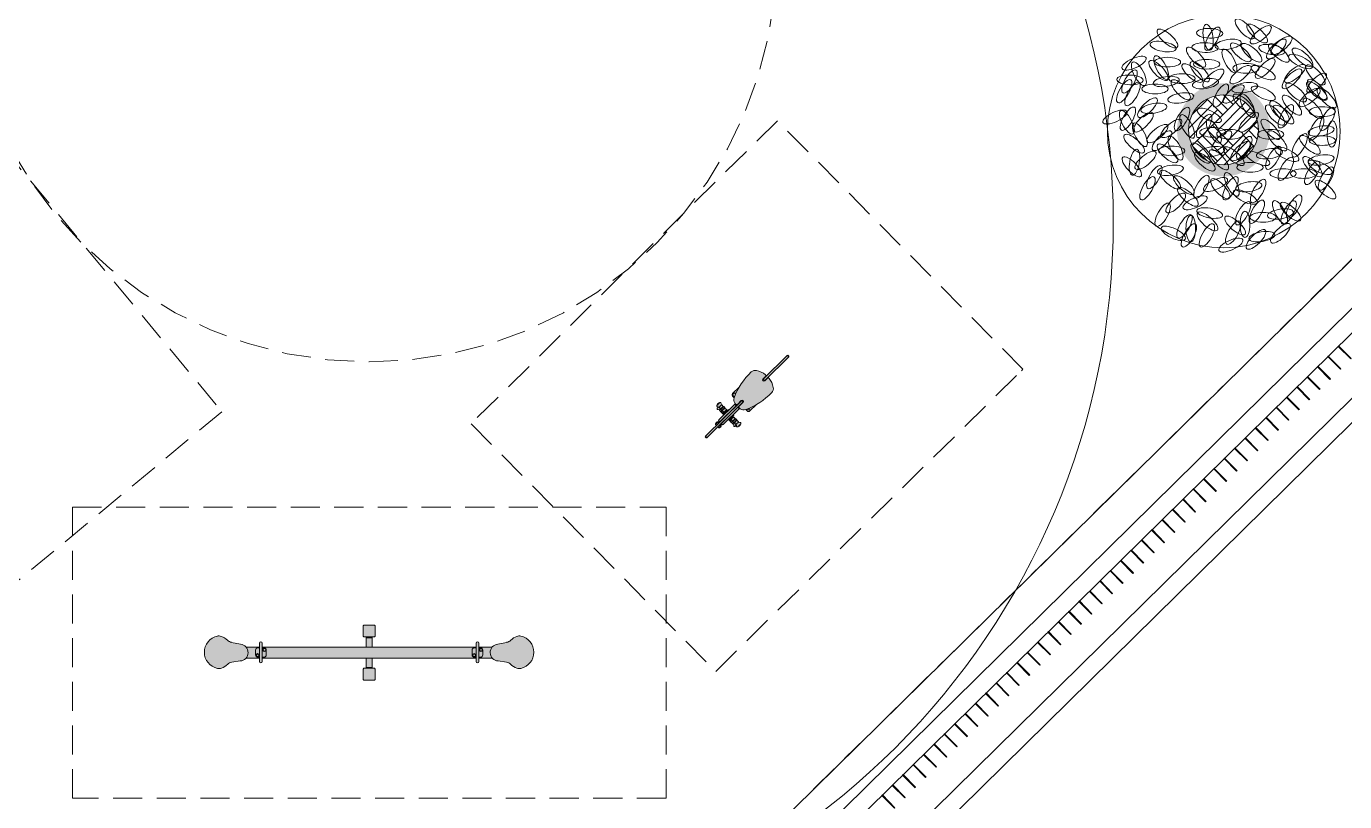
# Model space of a CAD drawing. Header units: millimetres. Extents: x 2471 to 2909, y 1327 to 1568.
# Drawn here: x 2659.06 to 2670.38, y 1370.78 to 1377.44 of the extents above; entities that cross this region are included whole.
import ezdxf

# ---------------------------------------------------------------- set-up
doc = ezdxf.new("R2010")
doc.units = ezdxf.units.MM
for name, pattern in [('XREF_MOBILIARIO_200612$0$DASHED', [19.05, 12.7, -6.35]), ('XREF_MOBILIARIO_200612$0$HIDDEN2', [0.1875, 0.125, -0.0625]), ('XREF_PISOS_200612$0$DASHED', [19.05, 12.7, -6.35]), ('XREF_PISOS_200612$0$HIDDEN2', [0.1875, 0.125, -0.0625])]:
    doc.linetypes.add(name, pattern=pattern)
doc.layers.get('0').update_dxf_attribs({"color": 251, "lineweight": 9})
for name, color, linetype, lineweight in [('XREF_MOBILIARIO_200612$0$A-TECHO-PROY', 251, 'XREF_MOBILIARIO_200612$0$DASHED', 13), ('XREF_MOBILIARIO_200612$0$I-MUEBLES', 251, 'Continuous', 13), ('XREF_PAISAJISMO_200612$0$A-CARP', 251, 'Continuous', 13), ('XREF_PAISAJISMO_200612$0$A-MURO BAJO', 251, 'Continuous', 13), ('XREF_PAISAJISMO_200612$0$A-PISO', 251, 'Continuous', 13), ('XREF_PAISAJISMO_200612$0$A-PISO-BAJO', 251, 'Continuous', 13), ('XREF_PAISAJISMO_200612$0$HATCH', 251, 'Continuous', 13), ('XREF_PISOS_200612$0$A-HATCH-PISOS', 251, 'Continuous', 13), ('XREF_PISOS_200612$0$A-TECHO-PROY', 251, 'XREF_PISOS_200612$0$DASHED', 13), ('XREF_VEGETACION_200612$0$0_PA_alternathera verde', 251, 'Continuous', 13), ('XREF_VEGETACION_200612$0$0_PA_ficus', 251, 'Continuous', 13)]:
    doc.layers.add(name, color=color, linetype=linetype, lineweight=lineweight)

# ---------------------------------------------------------------- blocks, each defined once
blk = doc.blocks.new('XREF_VEGETACION_200612$0$FICUS')
at = {"color": 251, "lineweight": 9}
blk.add_circle((0.5865, 0.3153), 0.4, dxfattribs=at)
at = {"color": 251, "lineweight": 0, "extrusion": (0, 0, -1)}
for centre, major_axis in [((0.5327, 0.6382), (-0.0064, 0.0447)), ((0.5477, 0.6331), (0.0223, 0.0393)), ((0.7673, 0.598), (0.0319, 0.0319)), ((0.6016, 0.6138), (0.0446, 0.007)), ((0.7287, 0.531), (0.0319, 0.0319)), ((0.2625, 0.4863), (0.0223, 0.0393)), ((0.3889, 0.4862), (0.0446, 0.007)), ((0.5236, 0.4791), (0.0446, 0.007)), ((0.8209, 0.4955), (0.0319, 0.0319)), ((0.906, 0.4813), (0.0319, 0.0319)), ((0.2444, 0.4529), (0.0223, 0.0393)), ((0.2729, 0.4434), (0.0223, 0.0393)), ((0.5762, 0.4382), (0.0223, 0.0393)), ((0.6584, 0.4649), (0.0446, 0.007)), ((0.3245, 0.3963), (0.0319, 0.0319)), ((0.3463, 0.394), (0.0446, 0.007)), ((0.4385, 0.4295), (0.0446, 0.007)), ((0.7997, 0.3669), (0.0223, 0.0393)), ((0.257, 0.3584), (0.0223, 0.0393)), ((0.3103, 0.3466), (0.0319, 0.0319)), ((0.4431, 0.3574), (0.0223, 0.0393)), ((0.5191, 0.3336), (0.0223, 0.0393)), ((0.672, 0.3466), (0.0319, 0.0319)), ((0.9043, 0.3241), (0.0223, 0.0393)), ((0.9424, 0.3574), (0.0223, 0.0393)), ((0.3741, 0.2828), (0.0319, 0.0319)), ((0.549, 0.3118), (0.0452, 0)), ((0.5798, 0.2828), (0.0319, 0.0319)), ((0.9208, 0.3161), (0.0446, 0.007)), ((0.6436, 0.2474), (0.0319, 0.0319)), ((0.6571, 0.2575), (0.0223, 0.0393)), ((0.8473, 0.267), (0.0223, 0.0393)), ((0.9249, 0.2834), (0.0452, 0)), ((0.5449, 0.2452), (0.0446, 0.007)), ((0.7435, 0.2381), (0.0446, 0.007)), ((0.7569, 0.2242), (0.0223, 0.0393)), ((0.7997, 0.1862), (0.0223, 0.0393)), ((0.9208, 0.2168), (0.0446, 0.007)), ((0.3479, 0.1577), (0.0223, 0.0393)), ((0.4031, 0.1814), (0.0446, 0.007)), ((0.8906, 0.1722), (0.0223, 0.0393)), ((0.9376, 0.1529), (0.0223, 0.0393)), ((0.3242, 0.1197), (0.0223, 0.0393)), ((0.5096, 0.1244), (0.0223, 0.0393)), ((0.6095, 0.1197), (0.0223, 0.0393)), ((0.6726, 0.1246), (0.0446, 0.007)), ((0.7046, 0.1101), (0.0223, 0.0393)), ((0.4215, 0.0689), (0.0319, 0.0319)), ((0.8282, 0.057), (0.0223, 0.0393)), ((0.3764, 0.0287), (0.0223, 0.0393)), ((0.6527, 0.0336), (0.0223, 0.0393)), ((0.6999, 0.0388), (0.0223, 0.0393)), ((0.7812, 0.0312), (0.0446, 0.007)), ((0.8094, 0.0364), (0.0223, 0.0393)), ((0.4515, -0.0113), (0.0223, 0.0393)), ((0.4667, -0.0426), (0.0223, 0.0393)), ((0.4731, -0.0189), (0, 0.0452)), ((0.5285, -0.0426), (0.0223, 0.0393)), ((0.6189, -0.0331), (0.0223, 0.0393)), ((0.6594, -0.0044), (0, 0.0452)), ((0.7815, -0.0351), (0.0319, 0.0319)), ((0.6972, -0.0563), (0.0319, 0.0319)), ((0.7174, -0.0468), (0.0446, 0.007))]:
    blk.add_ellipse(centre, major_axis=major_axis, ratio=0.368421, start_param=3.141593, end_param=9.424778, dxfattribs=at)
at = {"color": 251, "lineweight": 0}
for centre, major_axis in [((0.6588, 0.667), (-0.031, 0.0328)), ((0.3781, 0.6063), (-0.0444, 0.0083)), ((0.4912, 0.5699), (-0.031, 0.0328)), ((0.5221, 0.6028), (-0.0452, 0.0013)), ((0.6061, 0.5569), (-0.0212, 0.0399)), ((0.7511, 0.5955), (-0.0444, 0.0083)), ((0.2948, 0.5127), (-0.0212, 0.0399)), ((0.3622, 0.5239), (-0.031, 0.0328)), ((0.3716, 0.5343), (-0.0212, 0.0399)), ((0.504, 0.5199), (-0.031, 0.0328)), ((0.9016, 0.5089), (-0.031, 0.0328)), ((0.2644, 0.4918), (-0.0452, 0.0013)), ((0.4384, 0.4579), (-0.031, 0.0328)), ((0.9073, 0.4591), (-0.031, 0.0328)), ((0.9403, 0.4295), (-0.031, 0.0328)), ((0.6683, 0.403), (-0.0212, 0.0399)), ((0.7629, 0.371), (-0.031, 0.0328)), ((0.7775, 0.3848), (-0.031, 0.0328)), ((0.8206, 0.4048), (-0.031, 0.0328)), ((0.8922, 0.3941), (-0.031, 0.0328)), ((0.2534, 0.3462), (-0.0212, 0.0399)), ((0.461, 0.332), (-0.0212, 0.0399)), ((0.2984, 0.3033), (-0.0212, 0.0399)), ((0.5525, 0.3152), (-0.0212, 0.0399)), ((0.7473, 0.3218), (-0.031, 0.0328)), ((0.7705, 0.2827), (-0.031, 0.0328)), ((0.9588, 0.3057), (0.0013, 0.0452)), ((0.4208, 0.2571), (-0.0212, 0.0399)), ((0.5068, 0.2404), (-0.031, 0.0328)), ((0.2706, 0.1932), (0.031, -0.0328)), ((0.2798, 0.2088), (-0.0077, -0.0445)), ((0.57, 0.2174), (-0.031, 0.0328)), ((0.8913, 0.1938), (-0.031, 0.0328)), ((0.5743, 0.118), (-0.031, 0.0328)), ((0.6139, 0.1328), (-0.0212, 0.0399)), ((0.5382, 0.0345), (-0.0444, 0.0083)), ((0.7797, 0.0367), (-0.0212, 0.0399))]:
    blk.add_ellipse(centre, major_axis=major_axis, ratio=0.368421, start_param=3.141593, end_param=9.424778, dxfattribs=at)
for centre, major_axis in [((0.7013, 0.6512), (-0.034, 0.0297)), ((0.3926, 0.634), (-0.034, 0.0297)), ((0.5377, 0.652), (0.0452, -0.0013)), ((0.6447, 0.5865), (-0.034, 0.0297)), ((0.6822, 0.5851), (-0.034, 0.0297)), ((0.7761, 0.5846), (-0.034, 0.0297)), ((0.8574, 0.5691), (-0.034, 0.0297)), ((0.4782, 0.5152), (-0.034, 0.0297)), ((0.7223, 0.5169), (-0.0407, 0.0197)), ((0.8507, 0.555), (-0.0407, 0.0197)), ((0.7223, 0.4456), (-0.0407, 0.0197)), ((0.8349, 0.4486), (-0.034, 0.0297)), ((0.9062, 0.4534), (-0.034, 0.0297)), ((0.6542, 0.4106), (-0.034, 0.0297)), ((0.7921, 0.3726), (-0.034, 0.0297)), ((0.5369, 0.3696), (-0.0407, 0.0197)), ((0.6073, 0.3051), (0.0452, -0.0013)), ((0.2785, 0.2727), (-0.034, 0.0297)), ((0.3926, 0.2395), (-0.034, 0.0297)), ((0.8824, 0.2688), (-0.034, 0.0297)), ((0.521, 0.2109), (-0.034, 0.0297)), ((0.6209, 0.2299), (-0.034, 0.0297)), ((0.7033, 0.2222), (-0.0407, 0.0197)), ((0.8032, 0.2364), (-0.0407, 0.0197)), ((0.4021, 0.1491), (-0.034, 0.0297)), ((0.9175, 0.1913), (-0.0407, 0.0197)), ((0.4497, 0.1301), (-0.034, 0.0297)), ((0.9359, 0.1151), (-0.034, 0.0297)), ((0.463, 0.0902), (-0.034, 0.0297)), ((0.6605, 0.0891), (-0.0407, 0.0197)), ((0.8163, 0.0391), (-0.034, 0.0297)), ((0.5304, 0.0058), (-0.034, 0.0297)), ((0.6255, -0.0084), (-0.034, 0.0297)), ((0.4131, -0.0352), (-0.0407, 0.0197))]:
    blk.add_ellipse(centre, major_axis=major_axis, ratio=0.368421, dxfattribs=at)
at = {"color": 251, "lineweight": 0, "extrusion": (0, 0, -1)}
for centre, major_axis in [((0.7137, 0.6467), (0.0348, 0.0288)), ((0.7849, 0.6104), (0.0348, 0.0288)), ((0.2781, 0.5492), (0.0412, 0.0185)), ((0.393, 0.5528), (-0.0452, 0)), ((0.5277, 0.5457), (-0.0452, 0)), ((0.6441, 0.5097), (0.0348, 0.0288)), ((0.6625, 0.5316), (-0.0452, 0)), ((0.8313, 0.5135), (0.0348, 0.0288)), ((0.4426, 0.4961), (-0.0452, 0)), ((0.5502, 0.4976), (0.0348, 0.0288)), ((0.3504, 0.4607), (-0.0452, 0)), ((0.62, 0.4434), (0.0348, 0.0288)), ((0.8813, 0.4312), (0.0348, 0.0288)), ((0.2124, 0.3643), (0.0412, 0.0185)), ((0.9249, 0.3827), (-0.0452, 0)), ((0.3585, 0.3074), (0.0348, 0.0288)), ((0.4066, 0.325), (0.0348, 0.0288)), ((0.7476, 0.3047), (-0.0452, 0)), ((0.3174, 0.2154), (-0.0348, -0.0288)), ((0.4072, 0.248), (-0.0452, 0)), ((0.6767, 0.1913), (-0.0452, 0)), ((0.7901, 0.17), (-0.0452, 0)), ((0.861, 0.17), (-0.0452, 0)), ((0.5581, 0.1323), (0.0412, 0.0185)), ((0.488, 0.0697), (0.0412, 0.0185)), ((0.7215, 0.0198), (-0.0452, 0)), ((0.6107, -0.0757), (0.0412, 0.0185))]:
    blk.add_ellipse(centre, major_axis=major_axis, ratio=0.368421, dxfattribs=at)
blk = doc.blocks.new('XREF_MOBILIARIO_200612$0$SUBE Y BAJA')
at = {"true_color": 0xffffff}
h = blk.add_hatch(color=7, dxfattribs=at)
h.dxf.hatch_style = 1
h.paths.add_polyline_path([(1.9849, 3.0922), (1.9251, 3.1043, -0.157719), (1.8976, 3.1182, 0.111795), (1.8551, 3.1446, 0.139657), (1.8278, 3.1462, 0.804793), (1.829, 2.928, 0.136707), (1.8558, 2.9297, 0.111795), (1.8983, 2.9561, -0.157719), (1.9258, 2.9699), (1.9824, 2.9787, 0.931426)])
h.paths.add_polyline_path([(3.882, 3.1462, 0.13966), (3.8546, 3.1446, 0.111795), (3.8121, 3.1182, -0.157719), (3.7846, 3.1043), (3.7249, 3.0922, 0.931426), (3.7273, 2.9787), (3.7839, 2.9699, -0.157719), (3.8114, 2.9561, 0.111795), (3.8539, 2.9297, 0.136707), (3.8807, 2.928, 0.804824)])
h.paths.add_polyline_path([(3.5515, 3.0522, -0.414214), (3.5665, 3.0672), (3.5782, 3.0672), (3.5782, 3.0722), (2.1324, 3.0722), (2.1324, 3.0606), (2.1324, 3.0106), (2.1324, 2.9972), (3.5782, 2.9972), (3.5782, 3.0039), (3.5665, 3.0039, -0.126428), (3.5593, 3.0057, -0.079334), (3.5562, 3.008, -0.205752), (3.5515, 3.0189)])
h.paths.add_polyline_path([(2.1347, 3.0539, -1), (2.159, 3.0539, -1)], flags=16)
h.paths.add_polyline_path([(2.1381, 3.0539, -1), (2.1557, 3.0539, -1)], flags=0)
h.paths.add_polyline_path([(2.8749, 3.1356), (2.8349, 3.1356), (2.8349, 3.0722), (2.8749, 3.0722)])
h.paths.add_polyline_path([(2.8965, 3.2156), (2.8915, 3.2206), (2.8199, 3.2206), (2.8149, 3.2156), (2.8149, 3.1456), (2.8199, 3.1406), (2.8915, 3.1406), (2.8965, 3.1456)])
h.paths.add_polyline_path([(2.8749, 2.9972), (2.8349, 2.9972), (2.8349, 2.9339), (2.8749, 2.9339)])
h.paths.add_polyline_path([(2.8965, 2.9239), (2.8915, 2.9289), (2.8199, 2.9289), (2.8149, 2.9239), (2.8149, 2.8539), (2.8199, 2.8489), (2.8915, 2.8489), (2.8965, 2.8539)])
h.paths.add_polyline_path([(2.8749, 2.9339), (2.8349, 2.9339), (2.8315, 2.9289), (2.8782, 2.9289)])
h.paths.add_polyline_path([(2.8782, 3.1406), (2.8315, 3.1406), (2.8349, 3.1356), (2.8749, 3.1356)])
h.paths.add_polyline_path([(2.1324, 3.0989, 1), (2.114, 3.0989), (2.114, 3.0606), (2.114, 3.0106), (2.114, 2.9739, 1), (2.1324, 2.9739), (2.1324, 3.0122), (2.1324, 3.0606), (2.1324, 3.0722)])
h.paths.add_polyline_path([(3.5965, 3.0989, 1), (3.5782, 3.0989), (3.5782, 3.0606), (3.5782, 3.0106), (3.5782, 2.9739, 1), (3.5965, 2.9739), (3.5965, 3.0122), (3.5965, 3.0622)])
h.paths.add_polyline_path([(3.5782, 3.0606), (3.5782, 3.0672), (3.5665, 3.0672, 0.414214), (3.5515, 3.0522), (3.5515, 3.0189, 0.205752), (3.5562, 3.008, -0.197869), (3.5527, 3.0166, -1), (3.577, 3.0166, -0.560521), (3.5593, 3.0057, 0.126428), (3.5665, 3.0039), (3.5782, 3.0039), (3.5782, 3.0106)], flags=17)
h.paths.add_polyline_path([(3.6232, 3.0522, 0.014631), (3.6232, 3.0531, -0.968002), (3.5989, 3.0539, -0.55252), (3.6163, 3.0648, 0.143947), (3.6082, 3.0672), (3.5965, 3.0672), (3.5965, 3.0606), (3.5965, 3.0106), (3.5965, 3.0039), (3.6082, 3.0039, 0.414214), (3.6232, 3.0189)])
h = blk.add_hatch(color=7, dxfattribs=at)
h.dxf.hatch_style = 1
h.paths.add_polyline_path([(2.0874, 3.0522, -0.414214), (2.1024, 3.0672), (2.114, 3.0672), (2.114, 3.0722), (2.0232, 3.0722, -0.375982), (2.0217, 2.9972), (2.114, 2.9972), (2.114, 3.0039), (2.1024, 3.0039, -0.126428), (2.0951, 3.0057, -0.079334), (2.092, 3.008, -0.205752), (2.0874, 3.0189)])
h.paths.add_polyline_path([(2.114, 3.0606), (2.114, 3.0672), (2.1024, 3.0672, 0.414214), (2.0874, 3.0522), (2.0874, 3.0189, 0.205752), (2.092, 3.008, -0.197869), (2.0885, 3.0166, -1), (2.1128, 3.0166, -0.560521), (2.0951, 3.0057, 0.126428), (2.1024, 3.0039), (2.114, 3.0039), (2.114, 3.0106)], flags=17)
h.paths.add_polyline_path([(2.0885, 3.0166, 0.197869), (2.092, 3.008, 0.064106), (2.0951, 3.0057, 0.560521), (2.1128, 3.0166, 1)], flags=16)
h.paths.add_polyline_path([(2.1095, 3.0166, -1), (2.0919, 3.0166, -1)], flags=0)
h.paths.add_polyline_path([(2.1522, 3.0648, 0.55252), (2.1347, 3.0539, 0.968002), (2.159, 3.0531, 0.239535)])
h.paths.add_polyline_path([(2.1557, 3.0539, -1), (2.1381, 3.0539, -1)], flags=0)
h.paths.add_polyline_path([(2.1381, 3.0539, 1), (2.1557, 3.0539, 1)], flags=16)
h.paths.add_polyline_path([(3.6866, 3.0722), (3.5965, 3.0722), (3.5965, 3.0672), (3.6082, 3.0672, -0.143947), (3.6163, 3.0648, -0.288228), (3.6232, 3.0539, -0.016259), (3.6232, 3.0531, -0.014631), (3.6232, 3.0522), (3.6232, 3.0189, -0.414214), (3.6082, 3.0039), (3.5965, 3.0039), (3.5965, 2.9972), (3.688, 2.9972, -0.375982)])
h.paths.add_polyline_path([(3.6199, 3.0539, 1), (3.6022, 3.0539, 1)], flags=0)
h.paths.add_polyline_path([(3.6232, 3.0531, 0.239535), (3.6163, 3.0648, 0.55252), (3.5989, 3.0539, 0.968002)], flags=17)
h.paths.add_polyline_path([(3.6022, 3.0539, -1), (3.6199, 3.0539, -1)], flags=16)
h.paths.add_polyline_path([(3.556, 3.0166, 1), (3.5736, 3.0166, 1)], flags=0)
h.paths.add_polyline_path([(3.5527, 3.0166, 0.197869), (3.5562, 3.008, 0.064106), (3.5593, 3.0057, 0.560521), (3.577, 3.0166, 1)])
h.paths.add_polyline_path([(3.5736, 3.0166, -1), (3.556, 3.0166, -1)], flags=16)
h = blk.add_hatch(color=7, dxfattribs=at)
h.dxf.hatch_style = 1
h.paths.add_polyline_path([(3.6199, 3.0539, 1), (3.6022, 3.0539, 1)])
h.paths.add_polyline_path([(3.5736, 3.0166, 1), (3.556, 3.0166, 1)])
h.paths.add_polyline_path([(2.1557, 3.0539, 1), (2.1381, 3.0539, 1)])
at = {"layer": 'XREF_MOBILIARIO_200612$0$I-MUEBLES'}
for p, q in [((2.8149, 3.2156), (2.8149, 3.1456)), ((2.8915, 3.2206), (2.8965, 3.2156)), ((2.8965, 3.2156), (2.8965, 3.1456)), ((2.8315, 3.1406), (2.8349, 3.1356)), ((2.8782, 3.1406), (2.8749, 3.1356)), ((2.8965, 3.1456), (2.8915, 3.1406)), ((1.9849, 3.0922), (1.9251, 3.1043)), ((3.7249, 3.0922), (3.7846, 3.1043)), ((1.9824, 2.9787), (1.9258, 2.9699)), ((3.7273, 2.9787), (3.7839, 2.9699)), ((2.8149, 2.8539), (2.8149, 2.9239)), ((2.8315, 2.9289), (2.8349, 2.9339)), ((2.8782, 2.9289), (2.8749, 2.9339)), ((2.8965, 2.9239), (2.8915, 2.9289)), ((2.8915, 2.8489), (2.8965, 2.8539)), ((2.8965, 2.8539), (2.8965, 2.9239))]:
    blk.add_line(p, q, dxfattribs=at)
for points in [[(2.8149, 3.2156), (2.8199, 3.2206), (2.8915, 3.2206)], [(2.8149, 3.1456), (2.8199, 3.1406), (2.8915, 3.1406)], [(2.0232, 3.0722), (2.114, 3.0722)], [(2.114, 3.0989), (2.114, 3.0606), (2.114, 3.0106), (2.114, 2.9739)], [(2.1324, 3.0606), (2.1324, 3.0989)], [(2.1324, 3.0722), (3.5782, 3.0722)], [(2.1324, 3.0106), (2.1324, 3.0622)], [(2.8749, 3.0739), (2.8749, 3.0789)], [(3.5782, 3.0989), (3.5782, 3.0606), (3.5782, 3.0106), (3.5782, 2.9739)], [(3.5965, 3.0606), (3.5965, 3.0989)], [(3.5965, 3.0722), (3.6866, 3.0722)], [(3.5965, 3.0106), (3.5965, 3.0622)], [(2.0217, 2.9972), (2.114, 2.9972)], [(2.1324, 2.9739), (2.1324, 3.0122)], [(2.1324, 2.9972), (3.5782, 2.9972)], [(3.5965, 2.9739), (3.5965, 3.0122)], [(3.5965, 2.9972), (3.688, 2.9972)], [(2.8149, 2.9239), (2.8199, 2.9289), (2.8915, 2.9289)], [(2.8149, 2.8539), (2.8199, 2.8489), (2.8915, 2.8489)]]:
    blk.add_lwpolyline(points, dxfattribs=at)
for points in [[(2.8349, 3.1356), (2.8749, 3.1356), (2.8749, 3.0722), (2.8349, 3.0722)], [(2.8349, 2.9339), (2.8749, 2.9339), (2.8749, 2.9972), (2.8349, 2.9972)]]:
    blk.add_lwpolyline(points, close=True, dxfattribs=at)
for points in [[(2.114, 3.0039), (2.1024, 3.0039, -0.414214), (2.0874, 3.0189), (2.0874, 3.0522, -0.414214), (2.1024, 3.0672), (2.114, 3.0672)], [(2.1324, 3.0672), (2.144, 3.0672, -0.414214), (2.159, 3.0522), (2.159, 3.0189, -0.414214), (2.144, 3.0039), (2.1324, 3.0039)], [(3.5782, 3.0039), (3.5665, 3.0039, -0.414214), (3.5515, 3.0189), (3.5515, 3.0522, -0.414214), (3.5665, 3.0672), (3.5782, 3.0672)], [(3.5965, 3.0672), (3.6082, 3.0672, -0.414214), (3.6232, 3.0522), (3.6232, 3.0189, -0.414214), (3.6082, 3.0039), (3.5965, 3.0039)]]:
    blk.add_lwpolyline(points, format="xyb", dxfattribs=at)
for centre, radius in [((2.1469, 3.0539), 0.0121), ((2.1469, 3.0539), 0.00881), ((3.6111, 3.0539), 0.0121), ((3.6111, 3.0539), 0.00881), ((2.1007, 3.0166), 0.0121), ((2.1007, 3.0166), 0.00881), ((3.5648, 3.0166), 0.0121), ((3.5648, 3.0166), 0.00881)]:
    blk.add_circle(centre, radius, dxfattribs=at)
for centre, radius, start, end in [((1.8523, 3.0372), 0.1117, 102.01425, 257.98575), ((1.8387, 3.0974), 0.05, 70.87639, 102.01425), ((1.818, 3.0375), 0.1134, 45.36086, 70.87639), ((3.8918, 3.0375), 0.1134, 109.12361, 134.63914), ((3.871, 3.0974), 0.05, 77.98575, 109.12361), ((3.8575, 3.0372), 0.1117, 282.01425, 77.98575), ((1.9328, 3.1538), 0.05, 225.36086, 261.21202), ((1.9796, 3.0356), 0.0569, 272.82901, 84.69543), ((2.1232, 3.0989), 0.00917, 0, 180), ((3.5874, 3.0989), 0.00917, 0, 180), ((3.7301, 3.0356), 0.0569, 95.30457, 267.17099), ((3.777, 3.1538), 0.05, 278.78798, 314.63914), ((1.8187, 3.0368), 0.1134, 289.12361, 314.63914), ((1.9335, 2.9205), 0.05, 98.78798, 134.63914), ((2.1232, 2.9739), 0.00917, 180, 0), ((3.5874, 2.9739), 0.00917, 180, 0), ((3.7763, 2.9205), 0.05, 45.36086, 81.21202), ((3.8911, 3.0368), 0.1134, 225.36086, 250.87639), ((1.8394, 2.9769), 0.05, 257.98575, 289.12361), ((3.8703, 2.9769), 0.05, 250.87639, 282.01425)]:
    blk.add_arc(centre, radius, start, end, dxfattribs=at)
blk = doc.blocks.new('XREF_MOBILIARIO_200612$0$EL PERRO')
at = {"true_color": 0xffffff}
h = blk.add_hatch(color=7, dxfattribs=at)
h.dxf.hatch_style = 1
h.paths.add_polyline_path([(0.704, 0.1, 0.243799), (0.663, 0.122, 0.115674), (0.407, 0.069, 0.244759), (0.379, 0.032), (0.377, 0.022, 0.46635), (0.387, 0.01), (0.432, 0.01, -0.926031), (0.432, -0.012), (0.387, -0.012, 0.46635), (0.377, -0.023), (0.379, -0.034, 0.244759), (0.407, -0.07, 0.115674), (0.663, -0.124, 0.243799), (0.704, -0.101, 0.116532), (0.733, -0.023, 0.45148), (0.723, -0.012), (0.692, -0.012, -1), (0.692, 0.01), (0.723, 0.01, 0.45148), (0.733, 0.021, 0.116532)])
h.paths.add_polyline_path([(0.978, 0.008), (0.692, 0.008), (0.692, -0.01), (0.978, -0.01)])
h.paths.add_polyline_path([(0.983, 0.005), (0.978, 0.008), (0.978, -0.01), (0.983, -0.005)])
h.paths.add_polyline_path([(0.692, 0.008, 1), (0.692, -0.01)], flags=17)
h.paths.add_polyline_path([(0.407, 0.068, -0.002915), (0.407, 0.069, -0.04473), (0.503, 0.103), (0.422, 0.103, 0.414214), (0.407, 0.088)], flags=17)
h.paths.add_polyline_path([(0.437, 0.008), (0.005, 0.008), (0.005, -0.01), (0.437, -0.01)])
h.paths.add_polyline_path([(0.373, -0.013), (0.37, -0.01), (0.183, -0.01), (0.178, -0.013), (0.178, -0.025), (0.183, -0.028), (0.37, -0.028), (0.373, -0.025)])
h.paths.add_polyline_path([(0.373, 0.023), (0.37, 0.027), (0.183, 0.027), (0.178, 0.023), (0.178, 0.012), (0.183, 0.008), (0.37, 0.008), (0.373, 0.012)])
h.paths.add_polyline_path([(0.005, 0.008), (0, 0.005), (0, -0.005), (0.005, -0.01)])
h.paths.add_polyline_path([(0.162, -0.025), (0.14, -0.025), (0.152, -0.028)])
h.paths.add_polyline_path([(0.167, -0.02), (0.137, -0.02), (0.14, -0.025), (0.162, -0.025)])
h.paths.add_polyline_path([(0.167, -0.01), (0.137, -0.01), (0.137, -0.02), (0.167, -0.02)])
h.paths.add_polyline_path([(0.167, 0.018), (0.137, 0.018), (0.137, 0.008), (0.167, 0.008)])
h.paths.add_polyline_path([(0.162, 0.023), (0.14, 0.023), (0.137, 0.018), (0.167, 0.018)])
h.paths.add_polyline_path([(0.152, 0.027), (0.14, 0.023), (0.162, 0.023)])
h.paths.add_polyline_path([(0.288, -0.128), (0.262, -0.128), (0.27, -0.132), (0.28, -0.132)])
h.paths.add_polyline_path([(0.292, -0.127), (0.257, -0.127), (0.262, -0.128), (0.288, -0.128)])
h.paths.add_polyline_path([(0.295, -0.113), (0.288, -0.103), (0.262, -0.103), (0.255, -0.113), (0.252, -0.118), (0.252, -0.122), (0.257, -0.127), (0.292, -0.127), (0.298, -0.122), (0.298, -0.118)])
h.paths.add_polyline_path([(0.29, -0.083), (0.26, -0.083), (0.26, -0.102), (0.262, -0.103), (0.288, -0.103), (0.29, -0.102)])
h.paths.add_polyline_path([(0.292, -0.08), (0.258, -0.08), (0.26, -0.083), (0.29, -0.083)])
h.paths.add_polyline_path([(0.292, -0.067), (0.258, -0.067), (0.258, -0.08), (0.292, -0.08)])
h.paths.add_polyline_path([(0.29, -0.063), (0.26, -0.063), (0.258, -0.067), (0.292, -0.067)])
h.paths.add_polyline_path([(0.29, -0.045), (0.288, -0.043), (0.262, -0.043), (0.26, -0.045), (0.26, -0.063), (0.29, -0.063)])
h.paths.add_polyline_path([(0.292, -0.037), (0.3, -0.033), (0.25, -0.033), (0.258, -0.037), (0.262, -0.043), (0.288, -0.043)])
h.paths.add_polyline_path([(0.302, -0.028), (0.248, -0.028), (0.248, -0.033), (0.302, -0.033)])
h.paths.add_polyline_path([(0.258, -0.037), (0.25, -0.033), (0.248, -0.033), (0.248, -0.028), (0.245, -0.028), (0.245, -0.045), (0.26, -0.045), (0.262, -0.043)])
h.paths.add_polyline_path([(0.26, -0.045), (0.245, -0.045), (0.243, -0.048), (0.26, -0.048)])
h.paths.add_polyline_path([(0.26, -0.048), (0.243, -0.048), (0.243, -0.062), (0.26, -0.062)])
h.paths.add_polyline_path([(0.26, -0.062), (0.243, -0.062), (0.245, -0.065), (0.259, -0.065), (0.26, -0.063)])
h.paths.add_polyline_path([(0.258, -0.067), (0.259, -0.065), (0.245, -0.065), (0.245, -0.083), (0.247, -0.085), (0.26, -0.085), (0.26, -0.083), (0.258, -0.08)])
h.paths.add_polyline_path([(0.26, -0.085), (0.247, -0.085), (0.24, -0.095), (0.237, -0.1), (0.237, -0.103), (0.242, -0.108), (0.258, -0.108), (0.262, -0.103), (0.26, -0.102)])
h.paths.add_polyline_path([(0.258, -0.108), (0.242, -0.108), (0.247, -0.11), (0.257, -0.11)])
h.paths.add_polyline_path([(0.257, -0.11), (0.247, -0.11), (0.255, -0.113)])
h.paths.add_polyline_path([(0.433, -0.082), (0.433, -0.083), (0.432, -0.09), (0.425, -0.092), (0.42, -0.088), (0.418, -0.082), (0.423, -0.077, -0.007449), (0.407, -0.07, -0.002915), (0.407, -0.07), (0.407, -0.088, 0.414214), (0.422, -0.103), (0.497, -0.103, -0.029467)], flags=17)
h.paths.add_polyline_path([(0.433, -0.083), (0.433, -0.082, -0.004993), (0.423, -0.077), (0.418, -0.082), (0.42, -0.088), (0.425, -0.092), (0.432, -0.09)], flags=16)
h.paths.add_polyline_path([(0.302, 0.032), (0.248, 0.032), (0.248, 0.027), (0.302, 0.027)])
h.paths.add_polyline_path([(0.288, 0.042), (0.262, 0.042), (0.258, 0.035), (0.25, 0.032), (0.3, 0.032), (0.292, 0.035)])
h.paths.add_polyline_path([(0.29, 0.062), (0.26, 0.062), (0.26, 0.043), (0.262, 0.042), (0.288, 0.042), (0.29, 0.043)])
h.paths.add_polyline_path([(0.292, 0.065), (0.258, 0.065), (0.26, 0.062), (0.29, 0.062)])
h.paths.add_polyline_path([(0.292, 0.078), (0.258, 0.078), (0.258, 0.065), (0.292, 0.065)])
h.paths.add_polyline_path([(0.29, 0.082), (0.26, 0.082), (0.258, 0.078), (0.292, 0.078)])
h.paths.add_polyline_path([(0.29, 0.1), (0.288, 0.102), (0.262, 0.102), (0.26, 0.1), (0.26, 0.082), (0.29, 0.082)])
h.paths.add_polyline_path([(0.295, 0.112), (0.298, 0.117), (0.298, 0.12), (0.292, 0.125), (0.257, 0.125), (0.252, 0.12), (0.252, 0.117), (0.255, 0.112), (0.262, 0.102), (0.288, 0.102)])
h.paths.add_polyline_path([(0.288, 0.127), (0.262, 0.127), (0.257, 0.125), (0.292, 0.125)])
h.paths.add_polyline_path([(0.28, 0.13), (0.27, 0.13), (0.262, 0.127), (0.288, 0.127)])
h.paths.add_polyline_path([(0.255, 0.112), (0.247, 0.108), (0.257, 0.108)])
h.paths.add_polyline_path([(0.257, 0.108), (0.247, 0.108), (0.242, 0.107), (0.258, 0.107)])
h.paths.add_polyline_path([(0.258, 0.107), (0.242, 0.107), (0.237, 0.102), (0.237, 0.098), (0.24, 0.093), (0.247, 0.083), (0.26, 0.083), (0.26, 0.1), (0.262, 0.102)])
h.paths.add_polyline_path([(0.258, 0.078), (0.26, 0.082), (0.26, 0.083), (0.247, 0.083), (0.245, 0.082), (0.245, 0.063), (0.259, 0.063), (0.258, 0.065)])
h.paths.add_polyline_path([(0.259, 0.063), (0.245, 0.063), (0.243, 0.06), (0.26, 0.06), (0.26, 0.062)])
h.paths.add_polyline_path([(0.26, 0.06), (0.243, 0.06), (0.243, 0.047), (0.26, 0.047)])
h.paths.add_polyline_path([(0.26, 0.047), (0.243, 0.047), (0.245, 0.043), (0.26, 0.043)])
h.paths.add_polyline_path([(0.262, 0.042), (0.26, 0.043), (0.245, 0.043), (0.245, 0.027), (0.248, 0.027), (0.248, 0.032), (0.25, 0.032), (0.258, 0.035)])
for p, q in [((0.257, 0.125), (0.262, 0.127)), ((0.288, 0.127), (0.292, 0.125)), ((0.242, 0.107), (0.247, 0.108)), ((0.243, 0.06), (0.26, 0.06)), ((0.26, 0.047), (0.243, 0.047)), ((0.245, 0.063), (0.259, 0.063)), ((0.245, 0.043), (0.26, 0.043)), ((0.258, 0.078), (0.292, 0.078)), ((0.292, 0.065), (0.258, 0.065)), ((0.26, 0.082), (0.29, 0.082)), ((0.26, 0.062), (0.29, 0.062)), ((0.377, 0.022), (0.379, 0.032)), ((0.432, 0.01), (0.387, 0.01)), ((0.407, 0.068), (0.407, 0.088)), ((0.503, 0.103), (0.422, 0.103)), ((0.692, 0.01), (0.723, 0.01)), ((0.242, -0.108), (0.247, -0.11)), ((0.26, -0.048), (0.243, -0.048)), ((0.243, -0.062), (0.26, -0.062)), ((0.245, -0.045), (0.26, -0.045)), ((0.245, -0.065), (0.259, -0.065)), ((0.292, -0.067), (0.258, -0.067)), ((0.258, -0.08), (0.292, -0.08)), ((0.26, -0.063), (0.29, -0.063)), ((0.26, -0.083), (0.29, -0.083)), ((0.377, -0.023), (0.379, -0.034)), ((0.432, -0.012), (0.387, -0.012)), ((0.407, -0.07), (0.407, -0.088)), ((0.497, -0.103), (0.422, -0.103)), ((0.723, -0.012), (0.692, -0.012)), ((0.257, -0.127), (0.262, -0.128)), ((0.288, -0.128), (0.292, -0.127))]:
    blk.add_line(p, q)
for points in [[(0.255, 0.112), (0.255, 0.112), (0.247, 0.108), (0.257, 0.108)], [(0.255, 0.112), (0.255, 0.112)], [(0.262, 0.125), (0.262, 0.125)], [(0.265, 0.112), (0.265, 0.112)], [(0.27, 0.13), (0.27, 0.13)], [(0.28, 0.13), (0.28, 0.13)], [(0.288, 0.127), (0.288, 0.127)], [(0.005, 0.008), (0, 0.005), (0, -0.005), (0.005, -0.01)], [(0.005, 0.008), (0.005, 0.008)], [(0.137, 0.018), (0.14, 0.023), (0.152, 0.027), (0.162, 0.023), (0.167, 0.018)], [(0.137, 0.008), (0.137, 0.018), (0.167, 0.018), (0.167, 0.008)], [(0.162, 0.023), (0.14, 0.023)], [(0.258, 0.107), (0.242, 0.107), (0.237, 0.102), (0.237, 0.098), (0.24, 0.093), (0.247, 0.083), (0.26, 0.083)], [(0.245, 0.027), (0.245, 0.043), (0.243, 0.047), (0.243, 0.06), (0.245, 0.063), (0.245, 0.082), (0.247, 0.083)], [(0.245, 0.07), (0.245, 0.07)], [(0.245, 0.063), (0.245, 0.063)], [(0.245, 0.042), (0.245, 0.042)], [(0.247, 0.107), (0.247, 0.107)], [(0.248, 0.027), (0.248, 0.032), (0.302, 0.032), (0.302, 0.027)], [(0.248, 0.03), (0.248, 0.03)], [(0.262, 0.042), (0.26, 0.043), (0.26, 0.062), (0.258, 0.065), (0.258, 0.078), (0.26, 0.082), (0.26, 0.1), (0.262, 0.102)], [(0.26, 0.088), (0.26, 0.088)], [(0.26, 0.082), (0.26, 0.082)], [(0.26, 0.06), (0.26, 0.06)], [(0.26, 0.043), (0.26, 0.043)], [(0.262, 0.042), (0.262, 0.042)], [(0.272, 0.083), (0.272, 0.083)], [(0.275, 0.063), (0.275, 0.063)], [(0.287, 0.102), (0.287, 0.102)], [(0.288, 0.042), (0.29, 0.043), (0.29, 0.062), (0.292, 0.065), (0.292, 0.078), (0.29, 0.082), (0.29, 0.1), (0.288, 0.102)], [(0.29, 0.082), (0.29, 0.082)], [(0.3, 0.032), (0.3, 0.032)], [(0.368, 0.008), (0.368, 0.008)], [(0.37, 0.008), (0.37, 0.008)], [(0.377, 0.032), (0.377, 0.032)], [(0.377, 0.015), (0.377, 0.015)], [(0.382, 0.047), (0.382, 0.047)], [(0.412, 0.072), (0.407, 0.082), (0.41, 0.093), (0.418, 0.1), (0.43, 0.102), (0.44, 0.095), (0.445, 0.085)], [(0.417, 0.073), (0.412, 0.082), (0.413, 0.09), (0.42, 0.097), (0.43, 0.097), (0.437, 0.092), (0.44, 0.083)], [(0.439, 0.002), (0.439, 0.002)], [(0.44, 0.083), (0.44, 0.083)], [(0.687, 0.003), (0.687, 0.003)], [(0.728, 0.047), (0.728, 0.047)], [(0.978, 0.008), (0.978, 0.008)], [(0.978, 0.008), (0.983, 0.005), (0.983, -0.005), (0.978, -0.01)], [(0.005, -0.01), (0.005, -0.01)], [(0.137, -0.01), (0.137, -0.02), (0.167, -0.02), (0.167, -0.01)], [(0.137, -0.02), (0.14, -0.025), (0.152, -0.028), (0.162, -0.025), (0.167, -0.02)], [(0.162, -0.025), (0.14, -0.025)], [(0.233, -0.013), (0.233, -0.013)], [(0.258, -0.108), (0.242, -0.108), (0.237, -0.103), (0.237, -0.1), (0.24, -0.095), (0.247, -0.085), (0.26, -0.085)], [(0.245, -0.028), (0.245, -0.045), (0.243, -0.048), (0.243, -0.062), (0.245, -0.065), (0.245, -0.083), (0.247, -0.085)], [(0.245, -0.043), (0.245, -0.043)], [(0.245, -0.065), (0.245, -0.065)], [(0.245, -0.072), (0.245, -0.072)], [(0.247, -0.108), (0.247, -0.108)], [(0.255, -0.113), (0.255, -0.113), (0.247, -0.11), (0.257, -0.11)], [(0.248, -0.028), (0.248, -0.033), (0.302, -0.033), (0.302, -0.028)], [(0.248, -0.032), (0.248, -0.032)], [(0.262, -0.043), (0.26, -0.045), (0.26, -0.063), (0.258, -0.067), (0.258, -0.08), (0.26, -0.083), (0.26, -0.102), (0.262, -0.103)], [(0.26, -0.045), (0.26, -0.045)], [(0.26, -0.062), (0.26, -0.062)], [(0.26, -0.083), (0.26, -0.083)], [(0.26, -0.09), (0.26, -0.09)], [(0.262, -0.043), (0.262, -0.043)], [(0.272, -0.085), (0.272, -0.085)], [(0.275, -0.065), (0.275, -0.065)], [(0.287, -0.103), (0.287, -0.103)], [(0.288, -0.043), (0.29, -0.045), (0.29, -0.063), (0.292, -0.067), (0.292, -0.08), (0.29, -0.083), (0.29, -0.102), (0.288, -0.103)], [(0.29, -0.083), (0.29, -0.083)], [(0.3, -0.033), (0.3, -0.033)], [(0.367, -0.01), (0.367, -0.01)], [(0.368, -0.01), (0.368, -0.01)], [(0.377, -0.013), (0.377, -0.013)], [(0.377, -0.017), (0.377, -0.017)], [(0.377, -0.033), (0.377, -0.033)], [(0.378, -0.03), (0.378, -0.03)], [(0.382, -0.047), (0.382, -0.047)], [(0.423, -0.077), (0.418, -0.082), (0.42, -0.088), (0.425, -0.092), (0.432, -0.09), (0.433, -0.083), (0.433, -0.082)], [(0.727, -0.057), (0.727, -0.057)], [(0.727, -0.057), (0.727, -0.057)], [(0.728, -0.048), (0.728, -0.048)], [(0.73, -0.047), (0.73, -0.047)], [(0.978, -0.01), (0.978, -0.01)], [(0.255, -0.113), (0.255, -0.113)], [(0.262, -0.127), (0.262, -0.127)], [(0.265, -0.113), (0.265, -0.113)], [(0.27, -0.132), (0.27, -0.132)], [(0.28, -0.132), (0.28, -0.132)], [(0.288, -0.128), (0.288, -0.128)]]:
    blk.add_lwpolyline(points)
for points in [[(0.255, 0.112), (0.262, 0.102), (0.288, 0.102), (0.295, 0.112), (0.298, 0.117), (0.298, 0.12), (0.292, 0.125), (0.257, 0.125), (0.252, 0.12), (0.252, 0.117)], [(0.288, 0.127), (0.28, 0.13), (0.27, 0.13), (0.262, 0.127)], [(0.005, 0.008), (0.437, 0.008), (0.437, -0.01), (0.005, -0.01)], [(0.183, 0.027), (0.178, 0.023), (0.178, 0.012), (0.183, 0.008), (0.37, 0.008), (0.373, 0.012), (0.373, 0.023), (0.37, 0.027)], [(0.262, 0.042), (0.288, 0.042), (0.292, 0.035), (0.3, 0.032), (0.25, 0.032), (0.258, 0.035)], [(0.978, 0.008), (0.692, 0.008), (0.692, -0.01), (0.978, -0.01)], [(0.183, -0.028), (0.178, -0.025), (0.178, -0.013), (0.183, -0.01), (0.37, -0.01), (0.373, -0.013), (0.373, -0.025), (0.37, -0.028)], [(0.262, -0.043), (0.288, -0.043), (0.292, -0.037), (0.3, -0.033), (0.25, -0.033), (0.258, -0.037)], [(0.255, -0.113), (0.262, -0.103), (0.288, -0.103), (0.295, -0.113), (0.298, -0.118), (0.298, -0.122), (0.292, -0.127), (0.257, -0.127), (0.252, -0.122), (0.252, -0.118)], [(0.288, -0.128), (0.28, -0.132), (0.27, -0.132), (0.262, -0.128)]]:
    blk.add_lwpolyline(points, close=True)
for centre, radius, start, end in [((0.649, -0.451), 0.573, 88.5856, 114.9789), ((0.662, 0.072), 0.05, 33.7802, 88.5856), ((0.387, 0.02), 0.01, 169.992, 270), ((0.428, 0.023), 0.05, 114.9789, 169.992), ((0.422, 0.088), 0.015, 90, 180), ((0.432, -0.001), 0.0109, 274.3987, 85.6013), ((0.692, -0.001), 0.0108, 90, 270), ((0.692, -0.001), 0.00917, 90, 270), ((0.552, -0.002), 0.182, 7.1929, 33.7802), ((0.723, 0.02), 0.01, 270, 7.1929), ((0.387, -0.022), 0.01, 90, 190.008), ((0.428, -0.025), 0.05, 190.008, 245.0211), ((0.649, 0.449), 0.573, 245.0211, 271.4144), ((0.422, -0.088), 0.015, 180, 270), ((0.662, -0.074), 0.05, 271.4144, 326.2198), ((0.552, 0), 0.182, 326.2198, 352.8071), ((0.723, -0.022), 0.01, 352.8071, 90)]:
    blk.add_arc(centre, radius, start, end)
blk = doc.blocks.new('XREF_MOBILIARIO_200612')
at = {"layer": 'XREF_MOBILIARIO_200612$0$A-TECHO-PROY', "linetype": 'XREF_MOBILIARIO_200612$0$HIDDEN2', "ltscale": 2, "elevation": 0}
for points in [[(102.927, 53.669), (100.625, 51.76), (98.267, 54.589), (98.256, 54.602), (100.565, 56.517), (102.927, 53.669)], [(105.068, 53.566), (107.17, 51.439), (109.797, 54.021), (109.809, 54.033), (107.7, 56.167), (105.068, 53.566)]]:
    blk.add_lwpolyline(points, dxfattribs=at)
blk.add_lwpolyline([(101.643, 52.849), (106.743, 52.849), (106.743, 50.349), (101.643, 50.349)], close=True, dxfattribs=at)
at = {"layer": 'XREF_MOBILIARIO_200612$0$A-TECHO-PROY', "linetype": 'XREF_MOBILIARIO_200612$0$HIDDEN2', "ltscale": 2}
blk.add_circle((104.193, 57.596, 0), 3.5, dxfattribs=at)
at = {"layer": 'XREF_MOBILIARIO_200612$0$I-MUEBLES', "xscale": 1.016949152542373, "yscale": 1.016949152542373, "zscale": 1.016949152542373, "rotation": 44.65963101569417}
blk.add_blockref('XREF_MOBILIARIO_200612$0$EL PERRO', (107.083, 53.448, 0), dxfattribs=at)
at = {"layer": 'XREF_MOBILIARIO_200612$0$I-MUEBLES', "xscale": 1.270523846864194, "yscale": 1.270523846864194, "zscale": 1.270523846864194}
blk.add_blockref('XREF_MOBILIARIO_200612$0$SUBE Y BAJA', (100.565, 47.744, 0), dxfattribs=at)
blk = doc.blocks.new('XREF_PAISAJISMO_200612$0$baranda banca')
at = {"layer": 'XREF_PAISAJISMO_200612$0$HATCH', "true_color": 0xffffff}
h = blk.add_hatch(dxfattribs=at)
h.set_pattern_fill('ANGLE')
h.set_pattern_definition([(0, (-67.281, -29.5266), (0, 6.985), [5.08, -1.905]), (90, (-67.281, -29.5266), (-6.985, 4e-16), [5.08, -1.905])])
h.paths.add_polyline_path([(-0.119, -0.096), (-0.002, 0.002), (0.002, -0.002), (-0.116, -0.1)])
blk.add_lwpolyline([(-0.119, -0.096), (-0.002, 0.002), (0.002, -0.002), (-0.116, -0.1)], close=True)
blk = doc.blocks.new('A$Cda3111fd')
at = {"layer": 'XREF_PISOS_200612$0$A-HATCH-PISOS', "true_color": 0x92a9b0}
h = blk.add_hatch(color=253, dxfattribs=at)
h.dxf.hatch_style = 1
edge = h.paths.add_edge_path(flags=17)
edge.add_arc((82.881, 19.935), 0.3, 0, 360)
edge = h.paths.add_edge_path()
edge.add_arc((82.881, 19.935), 0.4, 0, 360)
at = {"layer": 'XREF_VEGETACION_200612$0$0_PA_alternathera verde', "true_color": 0xecedde, "transparency": 33554618}
h = blk.add_hatch(dxfattribs=at)
h.set_pattern_fill('BASKETWV', color=254, scale=0.5, angle=45, style=0, double=1, pattern_type=2)
h.set_pattern_definition([(45, (-8.21255, -0.8528), (0.08838835, 0.44194174), [0.5, -0.25]), (45, (-8.25675, -0.8086), (0.08838835, 0.44194174), [0.5, -0.25]), (45, (-8.30094, -0.76442), (0.08838835, 0.44194174), [0.5, -0.25]), (45, (-8.34513, -0.72022), (0.08838835, 0.44194174), [0.5, -0.25]), (45, (-8.38933, -0.67603), (0.08838835, 0.44194174), [-0.125, 0.25, -0.375]), (135, (-8.30094, -0.58764), (-0.4419417, -0.0883883), [0.25, -0.25]), (135, (-8.25675, -0.54344), (-0.4419417, -0.0883883), [0.25, -0.25]), (135, (-8.21255, -0.49925), (-0.4419417, -0.0883883), [0.25, -0.25]), (135, (-8.16836, -0.45506), (-0.4419417, -0.0883883), [0.25, -0.25]), (135, (-8.12416, -0.41086), (-0.4419417, -0.0883883), [0.25, -0.25])])
h.paths.add_polyline_path([(82.581, 19.935, 1), (83.181, 19.935, 1)])
at = {"layer": 'XREF_PAISAJISMO_200612$0$A-MURO BAJO'}
for p, q in [((91.405, 26.127, 0), (77.222, 12.169, 0)), ((91.616, 25.913, 0), (77.432, 11.955, 0)), ((91.721, 25.806, 0), (77.537, 11.848, 0)), ((91.721, 25.806, 0), (77.551, 11.862, 0)), ((92.001, 25.521, 0), (77.818, 11.563, 0)), ((92.107, 25.414, 0), (77.923, 11.456, 0))]:
    blk.add_line(p, q, dxfattribs=at)
at = {"layer": 'XREF_PAISAJISMO_200612$0$A-PISO'}
blk.add_circle((82.881, 19.935, 0), 0.3, dxfattribs=at)
at = {"layer": 'XREF_PAISAJISMO_200612$0$A-PISO-BAJO'}
blk.add_circle((75.541, 19.15, 0), 6.393, dxfattribs=at)
at = {"layer": 'XREF_PISOS_200612$0$A-TECHO-PROY', "linetype": 'XREF_PISOS_200612$0$HIDDEN2', "ltscale": 2, "elevation": 0}
blk.add_lwpolyline([(59.366, 29.111), (73.248, 12.369, 0.439366), (77.22, 12.168), (91.405, 26.127, 0.567113), (90.919, 28.128), (83.852, 30.32, -0.598968), (83.25, 33.436), (87.343, 36.762, 0.801804), (86.297, 38.858), (81.245, 37.6, -0.656353), (79.237, 40.222), (81.078, 43.524, 0.697818), (79.609, 45.232), (73.037, 42.775)], format="xyb", dxfattribs=at)
blk.add_blockref('XREF_MOBILIARIO_200612', (-28.652, -36.154, 0))
at = {"layer": 'XREF_PAISAJISMO_200612$0$A-CARP', "rotation": 94.87628637095948}
for p in [(83.868, 18.078, 0), (83.69, 17.903, 0), (83.779, 17.991, 0), (83.601, 17.815, 0), (83.512, 17.728, 0), (83.334, 17.552, 0), (83.423, 17.64, 0), (83.245, 17.465, 0), (83.156, 17.377, 0), (83.067, 17.289, 0), (82.888, 17.114, 0), (82.977, 17.202, 0), (82.799, 17.026, 0), (82.71, 16.939, 0), (82.532, 16.763, 0), (82.621, 16.851, 0), (82.443, 16.676, 0), (82.354, 16.588, 0), (82.265, 16.5, 0), (82.086, 16.325, 0), (82.176, 16.413, 0), (81.997, 16.237, 0), (81.908, 16.15, 0), (81.73, 15.974, 0), (81.819, 16.062, 0), (81.641, 15.887, 0), (81.552, 15.799, 0), (81.374, 15.624, 0), (81.463, 15.711, 0), (81.285, 15.536, 0), (81.196, 15.448, 0), (81.106, 15.361, 0), (80.928, 15.185, 0), (81.017, 15.273, 0), (80.839, 15.097, 0), (80.75, 15.01, 0), (80.572, 14.834, 0), (80.661, 14.922, 0), (80.483, 14.747, 0), (80.394, 14.659, 0), (80.305, 14.571, 0), (80.126, 14.396, 0), (80.216, 14.484, 0), (80.037, 14.308, 0), (79.948, 14.221, 0)]:
    blk.add_blockref('XREF_PAISAJISMO_200612$0$baranda banca', p, dxfattribs=at)
at = {"layer": 'XREF_VEGETACION_200612$0$0_PA_ficus', "xscale": 2.49999999999999, "yscale": 2.49999999999999, "zscale": 2.49999999999999}
blk.add_blockref('XREF_VEGETACION_200612$0$FICUS', (81.417, 19.135, 0), dxfattribs=at)

msp = doc.modelspace()

# ---------------------------------------------------------------- block references
msp.add_blockref('A$Cda3111fd', (2586.461, 1356.615, 0))

doc.saveas('drawing.dxf')
